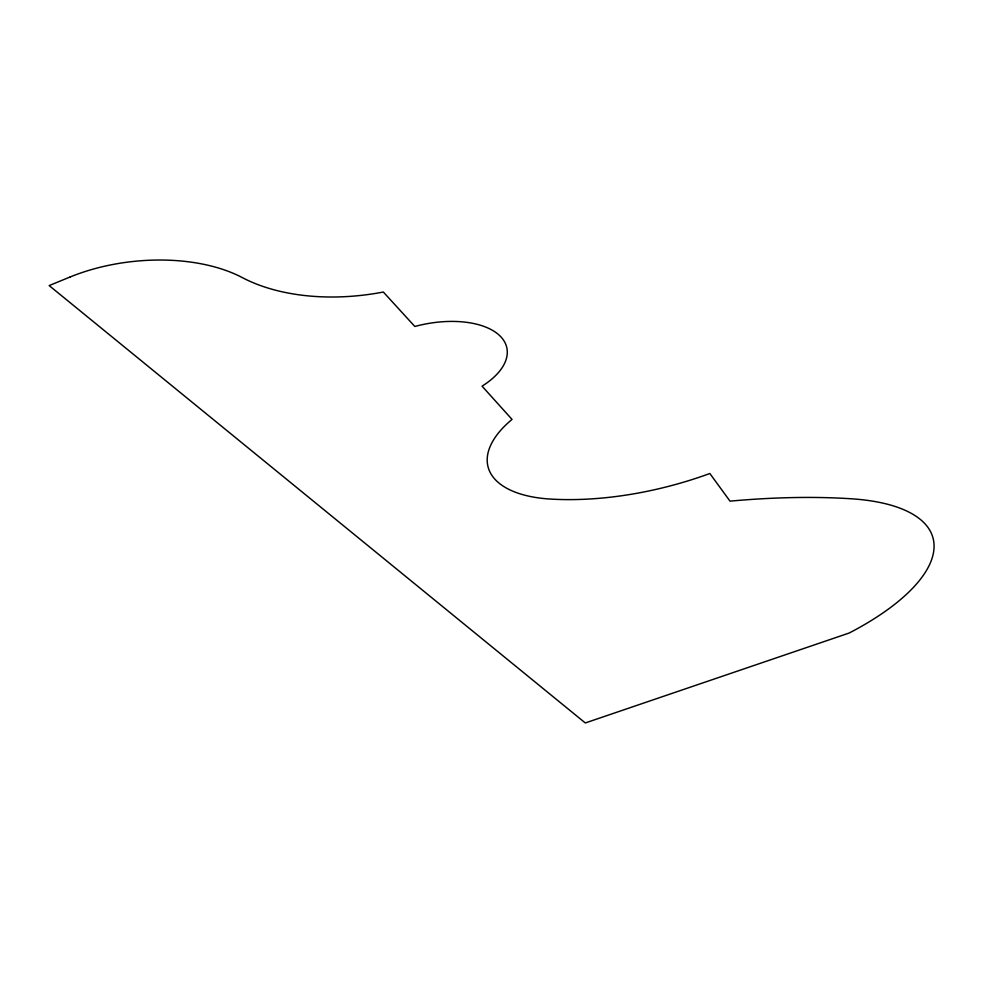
<?xml version="1.0" encoding="UTF-8"?>
<svg xmlns="http://www.w3.org/2000/svg" width="983" height="983" viewBox="0 0 983 983"><rect width="100%" height="100%" fill="white"/><g stroke="black" fill="none" stroke-linecap="round" stroke-linejoin="round"><path stroke-width="1.47" d="M70.162 276.973L49.15 285.574L585.303 722.96L849.189 633.027A203.972 79.34 -15.4 0 0 851.745 498.811A432.287 155.953 -13.7 0 0 730.013 501.146L709.849 473.499A216.801 106.09 -15.3 0 1 550.185 499.045A119.631 56.51 -14.4 0 1 512.032 419.409L482.063 386.159A76.625 39.885 -11.6 0 0 498.836 334.847A76.625 39.885 -11.6 0 0 414.838 326.479L383.333 292.025A167.393 100.033 -10.2 0 1 242.26 277.575A136.539 73.7 -6 0 0 70.162 276.973"/></g></svg>
